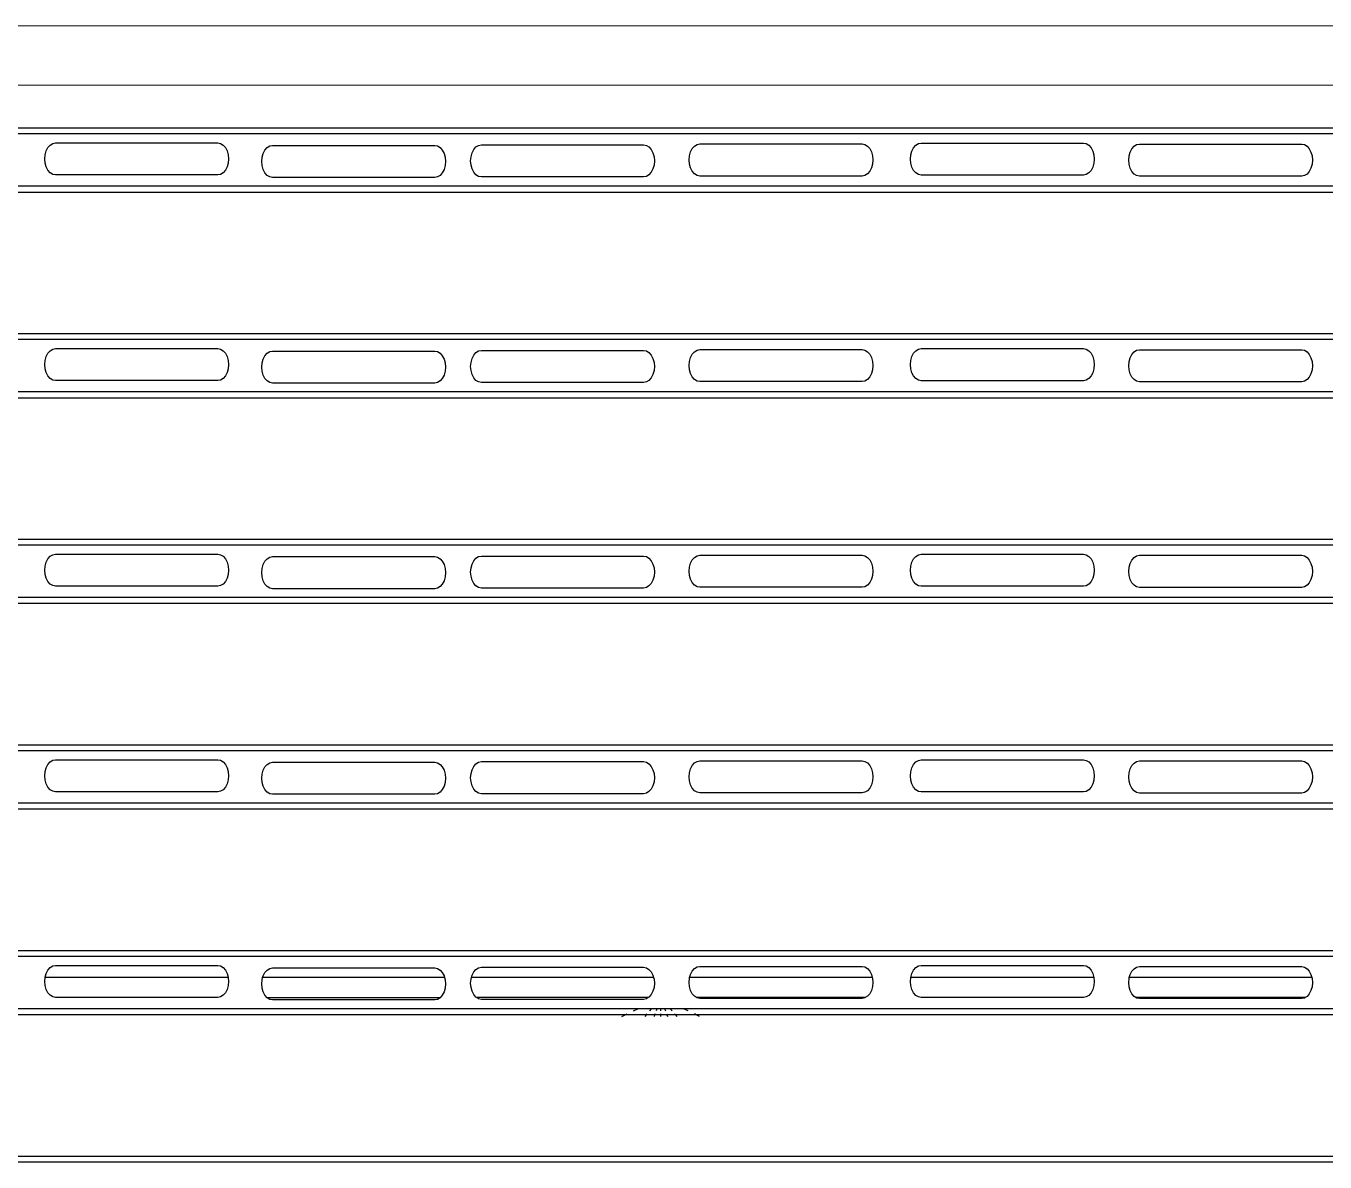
# Model space of a CAD drawing. Header units: inches. Extents: x 236662 to 497023, y -248575 to 81795.
# Drawn here: x 285578.6 to 285933.6, y -238133.4 to -237822.9 of the extents above; entities that cross this region are included whole.
import ezdxf

# ---------------------------------------------------------------- set-up
doc = ezdxf.new("R2010")
doc.units = ezdxf.units.IN
doc.header["$LTSCALE"] = 10
doc.header["$MEASUREMENT"] = 0
doc.layers.add('04. HP_CUA', color=153, linetype='Continuous')
doc.layers.add('06. HP_THAY 1', color=134, linetype='Continuous', lineweight=15)

msp = doc.modelspace()

# ---------------------------------------------------------------- linework, layer by layer
at = {"layer": '04. HP_CUA'}
for p, q in [((286014.56, -237850.88), (285302.06, -237850.88)), ((286861.67, -237852.43), (284637, -237852.43)), ((285585.23, -237855.47), (285585.94, -237855.03)), ((285585.94, -237855.03), (285586.7, -237854.88)), ((285586.7, -237854.88), (285631.03, -237854.88)), ((285631.03, -237854.88), (285631.79, -237855.03)), ((285631.79, -237855.03), (285632.5, -237855.47)), ((285761.98, -237855.31), (285762.74, -237855.16)), ((285762.74, -237855.16), (285807.08, -237855.16)), ((285807.08, -237855.16), (285807.84, -237855.31)), ((285821.75, -237855.49), (285822.45, -237855.05)), ((285822.45, -237855.05), (285823.21, -237854.9)), ((285823.21, -237854.9), (285867.55, -237854.9)), ((285867.55, -237854.9), (285868.31, -237855.05)), ((285868.31, -237855.05), (285869.02, -237855.49)), ((285583.76, -237859.26), (285583.86, -237858.13)), ((285583.86, -237858.13), (285584.15, -237857.07)), ((285584.15, -237857.07), (285584.62, -237856.16)), ((285584.62, -237856.16), (285585.23, -237855.47)), ((285632.5, -237855.47), (285633.11, -237856.16)), ((285633.11, -237856.16), (285633.57, -237857.07)), ((285633.57, -237857.07), (285633.87, -237858.13)), ((285633.87, -237858.13), (285633.97, -237859.26)), ((285643.14, -237858.81), (285643.43, -237857.75)), ((285643.43, -237857.75), (285643.9, -237856.84)), ((285643.9, -237856.84), (285644.5, -237856.15)), ((285644.5, -237856.15), (285645.21, -237855.71)), ((285645.21, -237855.71), (285645.97, -237855.56)), ((285645.97, -237855.56), (285690.31, -237855.56)), ((285690.31, -237855.56), (285691.07, -237855.71)), ((285691.07, -237855.71), (285691.78, -237856.15)), ((285691.78, -237856.15), (285692.38, -237856.84)), ((285692.38, -237856.84), (285692.85, -237857.75)), ((285692.85, -237857.75), (285693.14, -237858.81)), ((285700.12, -237859.78), (285700.22, -237858.65)), ((285700.22, -237858.65), (285700.51, -237857.59)), ((285700.51, -237857.59), (285700.97, -237856.68)), ((285700.97, -237856.68), (285701.58, -237855.99)), ((285701.58, -237855.99), (285702.29, -237855.55)), ((285702.29, -237855.55), (285703.05, -237855.4)), ((285703.05, -237855.4), (285747.39, -237855.4)), ((285747.39, -237855.4), (285748.15, -237855.55)), ((285748.15, -237855.55), (285748.85, -237855.99)), ((285748.85, -237855.99), (285749.46, -237856.68)), ((285749.46, -237856.68), (285749.93, -237857.59)), ((285749.93, -237857.59), (285750.22, -237858.65)), ((285750.22, -237858.65), (285750.32, -237859.78)), ((285759.8, -237859.54), (285759.9, -237858.41)), ((285759.9, -237858.41), (285760.2, -237857.35)), ((285760.2, -237857.35), (285760.66, -237856.44)), ((285760.66, -237856.44), (285761.27, -237855.75)), ((285761.27, -237855.75), (285761.98, -237855.31)), ((285807.84, -237855.31), (285808.54, -237855.75)), ((285808.54, -237855.75), (285809.15, -237856.44)), ((285809.15, -237856.44), (285809.62, -237857.35)), ((285809.62, -237857.35), (285809.91, -237858.41)), ((285809.91, -237858.41), (285810.01, -237859.54)), ((285820.28, -237859.28), (285820.38, -237858.15)), ((285820.38, -237858.15), (285820.67, -237857.09)), ((285820.67, -237857.09), (285821.14, -237856.18)), ((285821.14, -237856.18), (285821.75, -237855.49)), ((285869.02, -237855.49), (285869.63, -237856.18)), ((285869.63, -237856.18), (285870.09, -237857.09)), ((285870.09, -237857.09), (285870.38, -237858.15)), ((285870.38, -237858.15), (285870.48, -237859.28)), ((285879.92, -237859.58), (285880.02, -237858.45)), ((285880.02, -237858.45), (285880.31, -237857.39)), ((285880.31, -237857.39), (285880.78, -237856.48)), ((285880.78, -237856.48), (285881.39, -237855.79)), ((285881.39, -237855.79), (285882.09, -237855.35)), ((285882.09, -237855.35), (285882.85, -237855.2)), ((285882.85, -237855.2), (285927.19, -237855.2)), ((285927.19, -237855.2), (285927.95, -237855.35)), ((285927.95, -237855.35), (285928.66, -237855.79)), ((285928.66, -237855.79), (285929.26, -237856.48)), ((285929.26, -237856.48), (285929.73, -237857.39)), ((285929.73, -237857.39), (285930.02, -237858.45)), ((285930.02, -237858.45), (285930.12, -237859.58)), ((285583.86, -237860.4), (285583.76, -237859.26)), ((285584.15, -237861.45), (285583.86, -237860.4)), ((285584.62, -237862.36), (285584.15, -237861.45)), ((285633.57, -237861.45), (285633.11, -237862.36)), ((285633.87, -237860.4), (285633.57, -237861.45)), ((285633.97, -237859.26), (285633.87, -237860.4)), ((285643.04, -237859.94), (285643.14, -237858.81)), ((285643.14, -237861.08), (285643.04, -237859.94)), ((285643.43, -237862.13), (285643.14, -237861.08)), ((285643.9, -237863.04), (285643.43, -237862.13)), ((285692.85, -237862.13), (285692.38, -237863.04)), ((285693.14, -237861.08), (285692.85, -237862.13)), ((285693.14, -237858.81), (285693.24, -237859.94)), ((285693.24, -237859.94), (285693.14, -237861.08)), ((285700.22, -237860.92), (285700.12, -237859.78)), ((285700.51, -237861.97), (285700.22, -237860.92)), ((285700.97, -237862.88), (285700.51, -237861.97)), ((285749.93, -237861.97), (285749.46, -237862.88)), ((285750.22, -237860.92), (285749.93, -237861.97)), ((285750.32, -237859.78), (285750.22, -237860.92)), ((285759.9, -237860.68), (285759.8, -237859.54)), ((285760.2, -237861.73), (285759.9, -237860.68)), ((285760.66, -237862.64), (285760.2, -237861.73)), ((285809.62, -237861.73), (285809.15, -237862.64)), ((285809.91, -237860.68), (285809.62, -237861.73)), ((285810.01, -237859.54), (285809.91, -237860.68)), ((285820.38, -237860.42), (285820.28, -237859.28)), ((285820.67, -237861.48), (285820.38, -237860.42)), ((285821.14, -237862.38), (285820.67, -237861.48)), ((285870.09, -237861.48), (285869.63, -237862.38)), ((285870.38, -237860.42), (285870.09, -237861.48)), ((285870.48, -237859.28), (285870.38, -237860.42)), ((285880.02, -237860.72), (285879.92, -237859.58)), ((285880.31, -237861.77), (285880.02, -237860.72)), ((285880.78, -237862.68), (285880.31, -237861.77)), ((285929.73, -237861.77), (285929.26, -237862.68)), ((285930.02, -237860.72), (285929.73, -237861.77)), ((285930.12, -237859.58), (285930.02, -237860.72)), ((285585.23, -237863.06), (285584.62, -237862.36)), ((285585.94, -237863.49), (285585.23, -237863.06)), ((285586.7, -237863.64), (285585.94, -237863.49)), ((285631.03, -237863.64), (285586.7, -237863.64)), ((285631.79, -237863.49), (285631.03, -237863.64)), ((285632.5, -237863.06), (285631.79, -237863.49)), ((285633.11, -237862.36), (285632.5, -237863.06)), ((285644.5, -237863.74), (285643.9, -237863.04)), ((285645.21, -237864.18), (285644.5, -237863.74)), ((285645.97, -237864.33), (285645.21, -237864.18)), ((285690.31, -237864.33), (285645.97, -237864.33)), ((285691.07, -237864.18), (285690.31, -237864.33)), ((285691.78, -237863.74), (285691.07, -237864.18)), ((285692.38, -237863.04), (285691.78, -237863.74)), ((285701.58, -237863.58), (285700.97, -237862.88)), ((285702.29, -237864.02), (285701.58, -237863.58)), ((285703.05, -237864.17), (285702.29, -237864.02)), ((285747.39, -237864.17), (285703.05, -237864.17)), ((285748.15, -237864.02), (285747.39, -237864.17)), ((285748.85, -237863.58), (285748.15, -237864.02)), ((285749.46, -237862.88), (285748.85, -237863.58)), ((285761.27, -237863.34), (285760.66, -237862.64)), ((285761.98, -237863.78), (285761.27, -237863.34)), ((285762.74, -237863.92), (285761.98, -237863.78)), ((285807.08, -237863.92), (285762.74, -237863.92)), ((285807.84, -237863.78), (285807.08, -237863.92)), ((285808.54, -237863.34), (285807.84, -237863.78)), ((285809.15, -237862.64), (285808.54, -237863.34)), ((285821.75, -237863.08), (285821.14, -237862.38)), ((285822.45, -237863.52), (285821.75, -237863.08)), ((285823.21, -237863.67), (285822.45, -237863.52)), ((285867.55, -237863.67), (285823.21, -237863.67)), ((285868.31, -237863.52), (285867.55, -237863.67)), ((285869.02, -237863.08), (285868.31, -237863.52)), ((285869.63, -237862.38), (285869.02, -237863.08)), ((285881.39, -237863.38), (285880.78, -237862.68)), ((285882.09, -237863.82), (285881.39, -237863.38)), ((285882.85, -237863.97), (285882.09, -237863.82)), ((285927.19, -237863.97), (285882.85, -237863.97)), ((285927.95, -237863.82), (285927.19, -237863.97)), ((285928.66, -237863.38), (285927.95, -237863.82)), ((285929.26, -237862.68), (285928.66, -237863.38)), ((286014.56, -237866.74), (285302.06, -237866.74)), ((286014.56, -237868.4), (285302.06, -237868.4)), ((286014.56, -237907.07), (285302.06, -237907.07)), ((286940.84, -237908.62), (284557.83, -237908.62)), ((285584.62, -237912.35), (285585.23, -237911.66)), ((285585.23, -237911.66), (285585.94, -237911.22)), ((285585.94, -237911.22), (285586.7, -237911.07)), ((285586.7, -237911.07), (285631.03, -237911.07)), ((285631.03, -237911.07), (285631.79, -237911.22)), ((285631.79, -237911.22), (285632.5, -237911.66)), ((285632.5, -237911.66), (285633.11, -237912.35)), ((285644.5, -237912.34), (285645.21, -237911.9)), ((285645.21, -237911.9), (285645.97, -237911.75)), ((285645.97, -237911.75), (285690.31, -237911.75)), ((285690.31, -237911.75), (285691.07, -237911.9)), ((285691.07, -237911.9), (285691.78, -237912.34)), ((285701.58, -237912.18), (285702.29, -237911.74)), ((285702.29, -237911.74), (285703.05, -237911.59)), ((285703.05, -237911.59), (285747.39, -237911.59)), ((285747.39, -237911.59), (285748.15, -237911.74)), ((285748.15, -237911.74), (285748.85, -237912.18)), ((285760.66, -237912.63), (285761.27, -237911.94)), ((285761.27, -237911.94), (285761.98, -237911.5)), ((285761.98, -237911.5), (285762.74, -237911.35)), ((285762.74, -237911.35), (285807.08, -237911.35)), ((285807.08, -237911.35), (285807.84, -237911.5)), ((285807.84, -237911.5), (285808.54, -237911.94)), ((285808.54, -237911.94), (285809.15, -237912.63)), ((285821.14, -237912.37), (285821.75, -237911.68)), ((285821.75, -237911.68), (285822.45, -237911.24)), ((285822.45, -237911.24), (285823.21, -237911.09)), ((285823.21, -237911.09), (285867.55, -237911.09)), ((285867.55, -237911.09), (285868.31, -237911.24)), ((285868.31, -237911.24), (285869.02, -237911.68)), ((285869.02, -237911.68), (285869.63, -237912.37)), ((285881.39, -237911.98), (285882.09, -237911.54)), ((285882.09, -237911.54), (285882.85, -237911.39)), ((285882.85, -237911.39), (285927.19, -237911.39)), ((285927.19, -237911.39), (285927.95, -237911.54)), ((285927.95, -237911.54), (285928.66, -237911.98)), ((285583.76, -237915.45), (285583.86, -237914.32)), ((285583.86, -237916.59), (285583.76, -237915.45)), ((285583.86, -237914.32), (285584.15, -237913.26)), ((285584.15, -237913.26), (285584.62, -237912.35)), ((285633.11, -237912.35), (285633.57, -237913.26)), ((285633.57, -237913.26), (285633.87, -237914.32)), ((285633.87, -237914.32), (285633.97, -237915.45)), ((285633.97, -237915.45), (285633.87, -237916.59)), ((285643.04, -237916.13), (285643.14, -237915)), ((285643.14, -237915), (285643.43, -237913.94)), ((285643.43, -237913.94), (285643.9, -237913.03)), ((285643.9, -237913.03), (285644.5, -237912.34)), ((285691.78, -237912.34), (285692.38, -237913.03)), ((285692.38, -237913.03), (285692.85, -237913.94)), ((285692.85, -237913.94), (285693.14, -237915)), ((285693.14, -237915), (285693.24, -237916.13)), ((285700.12, -237915.97), (285700.22, -237914.84)), ((285700.22, -237914.84), (285700.51, -237913.78)), ((285700.51, -237913.78), (285700.97, -237912.87)), ((285700.97, -237912.87), (285701.58, -237912.18)), ((285748.85, -237912.18), (285749.46, -237912.87)), ((285749.46, -237912.87), (285749.93, -237913.78)), ((285749.93, -237913.78), (285750.22, -237914.84)), ((285750.22, -237914.84), (285750.32, -237915.97)), ((285759.8, -237915.73), (285759.9, -237914.6)), ((285759.9, -237914.6), (285760.2, -237913.54)), ((285760.2, -237913.54), (285760.66, -237912.63)), ((285809.15, -237912.63), (285809.62, -237913.54)), ((285809.62, -237913.54), (285809.91, -237914.6)), ((285809.91, -237914.6), (285810.01, -237915.73)), ((285820.28, -237915.47), (285820.38, -237914.34)), ((285820.38, -237916.61), (285820.28, -237915.47)), ((285820.38, -237914.34), (285820.67, -237913.28)), ((285820.67, -237913.28), (285821.14, -237912.37)), ((285869.63, -237912.37), (285870.09, -237913.28)), ((285870.09, -237913.28), (285870.38, -237914.34)), ((285870.38, -237914.34), (285870.48, -237915.47)), ((285870.48, -237915.47), (285870.38, -237916.61)), ((285879.92, -237915.77), (285880.02, -237914.64)), ((285880.02, -237914.64), (285880.31, -237913.58)), ((285880.31, -237913.58), (285880.78, -237912.67)), ((285880.78, -237912.67), (285881.39, -237911.98)), ((285928.66, -237911.98), (285929.26, -237912.67)), ((285929.26, -237912.67), (285929.73, -237913.58)), ((285929.73, -237913.58), (285930.02, -237914.64)), ((285930.02, -237914.64), (285930.12, -237915.77)), ((285584.15, -237917.64), (285583.86, -237916.59)), ((285584.62, -237918.55), (285584.15, -237917.64)), ((285585.23, -237919.25), (285584.62, -237918.55)), ((285633.11, -237918.55), (285632.5, -237919.25)), ((285633.57, -237917.64), (285633.11, -237918.55)), ((285633.87, -237916.59), (285633.57, -237917.64)), ((285643.14, -237917.27), (285643.04, -237916.13)), ((285643.43, -237918.32), (285643.14, -237917.27)), ((285643.9, -237919.23), (285643.43, -237918.32)), ((285692.85, -237918.32), (285692.38, -237919.23)), ((285693.14, -237917.27), (285692.85, -237918.32)), ((285693.24, -237916.13), (285693.14, -237917.27)), ((285700.22, -237917.11), (285700.12, -237915.97)), ((285700.51, -237918.16), (285700.22, -237917.11)), ((285700.97, -237919.07), (285700.51, -237918.16)), ((285749.93, -237918.16), (285749.46, -237919.07)), ((285750.22, -237917.11), (285749.93, -237918.16)), ((285750.32, -237915.97), (285750.22, -237917.11)), ((285759.9, -237916.87), (285759.8, -237915.73)), ((285760.2, -237917.92), (285759.9, -237916.87)), ((285760.66, -237918.83), (285760.2, -237917.92)), ((285761.27, -237919.53), (285760.66, -237918.83)), ((285809.15, -237918.83), (285808.54, -237919.53)), ((285809.62, -237917.92), (285809.15, -237918.83)), ((285809.91, -237916.87), (285809.62, -237917.92)), ((285810.01, -237915.73), (285809.91, -237916.87)), ((285820.67, -237917.67), (285820.38, -237916.61)), ((285821.14, -237918.57), (285820.67, -237917.67)), ((285821.75, -237919.27), (285821.14, -237918.57)), ((285869.63, -237918.57), (285869.02, -237919.27)), ((285870.09, -237917.67), (285869.63, -237918.57)), ((285870.38, -237916.61), (285870.09, -237917.67)), ((285880.02, -237916.91), (285879.92, -237915.77)), ((285880.31, -237917.96), (285880.02, -237916.91)), ((285880.78, -237918.87), (285880.31, -237917.96)), ((285881.39, -237919.57), (285880.78, -237918.87)), ((285929.26, -237918.87), (285928.66, -237919.57)), ((285929.73, -237917.96), (285929.26, -237918.87)), ((285930.02, -237916.91), (285929.73, -237917.96)), ((285930.12, -237915.77), (285930.02, -237916.91)), ((285585.94, -237919.68), (285585.23, -237919.25)), ((285586.7, -237919.83), (285585.94, -237919.68)), ((285631.03, -237919.83), (285586.7, -237919.83)), ((285631.79, -237919.68), (285631.03, -237919.83)), ((285632.5, -237919.25), (285631.79, -237919.68)), ((285644.5, -237919.93), (285643.9, -237919.23)), ((285645.21, -237920.37), (285644.5, -237919.93)), ((285645.97, -237920.52), (285645.21, -237920.37)), ((285690.31, -237920.52), (285645.97, -237920.52)), ((285691.07, -237920.37), (285690.31, -237920.52)), ((285691.78, -237919.93), (285691.07, -237920.37)), ((285692.38, -237919.23), (285691.78, -237919.93)), ((285701.58, -237919.77), (285700.97, -237919.07)), ((285702.29, -237920.21), (285701.58, -237919.77)), ((285703.05, -237920.36), (285702.29, -237920.21)), ((285747.39, -237920.36), (285703.05, -237920.36)), ((285748.15, -237920.21), (285747.39, -237920.36)), ((285748.85, -237919.77), (285748.15, -237920.21)), ((285749.46, -237919.07), (285748.85, -237919.77)), ((285761.98, -237919.97), (285761.27, -237919.53)), ((285762.74, -237920.11), (285761.98, -237919.97)), ((285807.08, -237920.11), (285762.74, -237920.11)), ((285807.84, -237919.97), (285807.08, -237920.11)), ((285808.54, -237919.53), (285807.84, -237919.97)), ((285822.45, -237919.71), (285821.75, -237919.27)), ((285823.21, -237919.86), (285822.45, -237919.71)), ((285867.55, -237919.86), (285823.21, -237919.86)), ((285868.31, -237919.71), (285867.55, -237919.86)), ((285869.02, -237919.27), (285868.31, -237919.71)), ((285882.09, -237920.01), (285881.39, -237919.57)), ((285882.85, -237920.16), (285882.09, -237920.01)), ((285927.19, -237920.16), (285882.85, -237920.16)), ((285927.95, -237920.01), (285927.19, -237920.16)), ((285928.66, -237919.57), (285927.95, -237920.01)), ((286014.56, -237922.93), (285302.06, -237922.93)), ((286014.56, -237924.59), (285302.06, -237924.59)), ((286974.53, -237964.81), (284524.14, -237964.81)), ((286014.56, -237963.26), (285302.06, -237963.26)), ((285584.15, -237969.45), (285584.62, -237968.54)), ((285584.62, -237968.54), (285585.23, -237967.85)), ((285585.23, -237967.85), (285585.94, -237967.41)), ((285585.94, -237967.41), (285586.7, -237967.26)), ((285586.7, -237967.26), (285631.03, -237967.26)), ((285631.03, -237967.26), (285631.79, -237967.41)), ((285631.79, -237967.41), (285632.5, -237967.85)), ((285632.5, -237967.85), (285633.11, -237968.54)), ((285633.11, -237968.54), (285633.57, -237969.45)), ((285643.9, -237969.22), (285644.5, -237968.53)), ((285644.5, -237968.53), (285645.21, -237968.09)), ((285645.21, -237968.09), (285645.97, -237967.94)), ((285645.97, -237967.94), (285690.31, -237967.94)), ((285690.31, -237967.94), (285691.07, -237968.09)), ((285691.07, -237968.09), (285691.78, -237968.53)), ((285691.78, -237968.53), (285692.38, -237969.22)), ((285700.97, -237969.06), (285701.58, -237968.37)), ((285701.58, -237968.37), (285702.29, -237967.93)), ((285702.29, -237967.93), (285703.05, -237967.78)), ((285703.05, -237967.78), (285747.39, -237967.78)), ((285747.39, -237967.78), (285748.15, -237967.93)), ((285748.15, -237967.93), (285748.85, -237968.37)), ((285748.85, -237968.37), (285749.46, -237969.06)), ((285760.66, -237968.82), (285761.27, -237968.13)), ((285761.27, -237968.13), (285761.98, -237967.69)), ((285761.98, -237967.69), (285762.74, -237967.54)), ((285762.74, -237967.54), (285807.08, -237967.54)), ((285807.08, -237967.54), (285807.84, -237967.69)), ((285807.84, -237967.69), (285808.54, -237968.13)), ((285808.54, -237968.13), (285809.15, -237968.82)), ((285820.67, -237969.47), (285821.14, -237968.56)), ((285821.14, -237968.56), (285821.75, -237967.87)), ((285821.75, -237967.87), (285822.45, -237967.43)), ((285822.45, -237967.43), (285823.21, -237967.28)), ((285823.21, -237967.28), (285867.55, -237967.28)), ((285867.55, -237967.28), (285868.31, -237967.43)), ((285868.31, -237967.43), (285869.02, -237967.87)), ((285869.02, -237967.87), (285869.63, -237968.56)), ((285869.63, -237968.56), (285870.09, -237969.47)), ((285880.78, -237968.86), (285881.39, -237968.17)), ((285881.39, -237968.17), (285882.09, -237967.73)), ((285882.09, -237967.73), (285882.85, -237967.58)), ((285882.85, -237967.58), (285927.19, -237967.58)), ((285927.19, -237967.58), (285927.95, -237967.73)), ((285927.95, -237967.73), (285928.66, -237968.17)), ((285928.66, -237968.17), (285929.26, -237968.86)), ((285583.76, -237971.64), (285583.86, -237970.51)), ((285583.86, -237972.78), (285583.76, -237971.64)), ((285583.86, -237970.51), (285584.15, -237969.45)), ((285633.57, -237969.45), (285633.87, -237970.51)), ((285633.87, -237970.51), (285633.97, -237971.64)), ((285633.97, -237971.64), (285633.87, -237972.78)), ((285643.04, -237972.32), (285643.14, -237971.19)), ((285643.14, -237971.19), (285643.43, -237970.13)), ((285643.43, -237970.13), (285643.9, -237969.22)), ((285692.38, -237969.22), (285692.85, -237970.13)), ((285692.85, -237970.13), (285693.14, -237971.19)), ((285693.14, -237971.19), (285693.24, -237972.32)), ((285700.12, -237972.16), (285700.22, -237971.03)), ((285700.22, -237973.3), (285700.12, -237972.16)), ((285700.22, -237971.03), (285700.51, -237969.97)), ((285700.51, -237969.97), (285700.97, -237969.06)), ((285749.46, -237969.06), (285749.93, -237969.97)), ((285749.93, -237969.97), (285750.22, -237971.03)), ((285750.22, -237971.03), (285750.32, -237972.16)), ((285750.32, -237972.16), (285750.22, -237973.3)), ((285759.8, -237971.92), (285759.9, -237970.79)), ((285759.9, -237973.06), (285759.8, -237971.92)), ((285759.9, -237970.79), (285760.2, -237969.73)), ((285760.2, -237969.73), (285760.66, -237968.82)), ((285809.15, -237968.82), (285809.62, -237969.73)), ((285809.62, -237969.73), (285809.91, -237970.79)), ((285809.91, -237970.79), (285810.01, -237971.92)), ((285810.01, -237971.92), (285809.91, -237973.06)), ((285820.28, -237971.66), (285820.38, -237970.53)), ((285820.38, -237972.8), (285820.28, -237971.66)), ((285820.38, -237970.53), (285820.67, -237969.47)), ((285870.09, -237969.47), (285870.38, -237970.53)), ((285870.38, -237970.53), (285870.48, -237971.66)), ((285870.48, -237971.66), (285870.38, -237972.8)), ((285879.92, -237971.96), (285880.02, -237970.83)), ((285880.02, -237973.1), (285879.92, -237971.96)), ((285880.02, -237970.83), (285880.31, -237969.77)), ((285880.31, -237969.77), (285880.78, -237968.86)), ((285929.26, -237968.86), (285929.73, -237969.77)), ((285929.73, -237969.77), (285930.02, -237970.83)), ((285930.02, -237970.83), (285930.12, -237971.96)), ((285930.12, -237971.96), (285930.02, -237973.1)), ((285584.15, -237973.83), (285583.86, -237972.78)), ((285584.62, -237974.74), (285584.15, -237973.83)), ((285585.23, -237975.44), (285584.62, -237974.74)), ((285585.94, -237975.87), (285585.23, -237975.44)), ((285632.5, -237975.44), (285631.79, -237975.87)), ((285633.11, -237974.74), (285632.5, -237975.44)), ((285633.57, -237973.83), (285633.11, -237974.74)), ((285633.87, -237972.78), (285633.57, -237973.83)), ((285643.14, -237973.46), (285643.04, -237972.32)), ((285643.43, -237974.51), (285643.14, -237973.46)), ((285643.9, -237975.42), (285643.43, -237974.51)), ((285644.5, -237976.12), (285643.9, -237975.42)), ((285692.38, -237975.42), (285691.78, -237976.12)), ((285692.85, -237974.51), (285692.38, -237975.42)), ((285693.14, -237973.46), (285692.85, -237974.51)), ((285693.24, -237972.32), (285693.14, -237973.46)), ((285700.51, -237974.35), (285700.22, -237973.3)), ((285700.97, -237975.26), (285700.51, -237974.35)), ((285701.58, -237975.96), (285700.97, -237975.26)), ((285749.46, -237975.26), (285748.85, -237975.96)), ((285749.93, -237974.35), (285749.46, -237975.26)), ((285750.22, -237973.3), (285749.93, -237974.35)), ((285760.2, -237974.11), (285759.9, -237973.06)), ((285760.66, -237975.02), (285760.2, -237974.11)), ((285761.27, -237975.72), (285760.66, -237975.02)), ((285761.98, -237976.16), (285761.27, -237975.72)), ((285808.54, -237975.72), (285807.84, -237976.16)), ((285809.15, -237975.02), (285808.54, -237975.72)), ((285809.62, -237974.11), (285809.15, -237975.02)), ((285809.91, -237973.06), (285809.62, -237974.11)), ((285820.67, -237973.86), (285820.38, -237972.8)), ((285821.14, -237974.76), (285820.67, -237973.86)), ((285821.75, -237975.46), (285821.14, -237974.76)), ((285822.45, -237975.9), (285821.75, -237975.46)), ((285869.02, -237975.46), (285868.31, -237975.9)), ((285869.63, -237974.76), (285869.02, -237975.46)), ((285870.09, -237973.86), (285869.63, -237974.76)), ((285870.38, -237972.8), (285870.09, -237973.86)), ((285880.31, -237974.15), (285880.02, -237973.1)), ((285880.78, -237975.06), (285880.31, -237974.15)), ((285881.39, -237975.76), (285880.78, -237975.06)), ((285882.09, -237976.2), (285881.39, -237975.76)), ((285928.66, -237975.76), (285927.95, -237976.2)), ((285929.26, -237975.06), (285928.66, -237975.76)), ((285929.73, -237974.15), (285929.26, -237975.06)), ((285930.02, -237973.1), (285929.73, -237974.15)), ((286014.56, -237979.12), (285302.06, -237979.12)), ((285586.7, -237976.02), (285585.94, -237975.87)), ((285631.03, -237976.02), (285586.7, -237976.02)), ((285631.79, -237975.87), (285631.03, -237976.02)), ((285645.21, -237976.56), (285644.5, -237976.12)), ((285645.97, -237976.71), (285645.21, -237976.56)), ((285690.31, -237976.71), (285645.97, -237976.71)), ((285691.07, -237976.56), (285690.31, -237976.71)), ((285691.78, -237976.12), (285691.07, -237976.56)), ((285702.29, -237976.4), (285701.58, -237975.96)), ((285703.05, -237976.55), (285702.29, -237976.4)), ((285747.39, -237976.55), (285703.05, -237976.55)), ((285748.15, -237976.4), (285747.39, -237976.55)), ((285748.85, -237975.96), (285748.15, -237976.4)), ((285762.74, -237976.3), (285761.98, -237976.16)), ((285807.08, -237976.3), (285762.74, -237976.3)), ((285807.84, -237976.16), (285807.08, -237976.3)), ((285823.21, -237976.05), (285822.45, -237975.9)), ((285867.55, -237976.05), (285823.21, -237976.05)), ((285868.31, -237975.9), (285867.55, -237976.05)), ((285882.85, -237976.35), (285882.09, -237976.2)), ((285927.19, -237976.35), (285882.85, -237976.35)), ((285927.95, -237976.2), (285927.19, -237976.35)), ((286014.56, -237980.78), (285302.06, -237980.78)), ((286987.52, -238021), (284511.15, -238021)), ((286014.56, -238019.45), (285302.06, -238019.45)), ((285584.15, -238025.64), (285584.62, -238024.73)), ((285584.62, -238024.73), (285585.23, -238024.04)), ((285585.23, -238024.04), (285585.94, -238023.6)), ((285585.94, -238023.6), (285586.7, -238023.45)), ((285586.7, -238023.45), (285631.03, -238023.45)), ((285631.03, -238023.45), (285631.79, -238023.6)), ((285631.79, -238023.6), (285632.5, -238024.04)), ((285632.5, -238024.04), (285633.11, -238024.73)), ((285633.11, -238024.73), (285633.57, -238025.64)), ((285643.43, -238026.32), (285643.9, -238025.41)), ((285643.9, -238025.41), (285644.5, -238024.72)), ((285644.5, -238024.72), (285645.21, -238024.28)), ((285645.21, -238024.28), (285645.97, -238024.13)), ((285645.97, -238024.13), (285690.31, -238024.13)), ((285690.31, -238024.13), (285691.07, -238024.28)), ((285691.07, -238024.28), (285691.78, -238024.72)), ((285691.78, -238024.72), (285692.38, -238025.41)), ((285692.38, -238025.41), (285692.85, -238026.32)), ((285700.51, -238026.16), (285700.97, -238025.25)), ((285700.97, -238025.25), (285701.58, -238024.56)), ((285701.58, -238024.56), (285702.29, -238024.12)), ((285702.29, -238024.12), (285703.05, -238023.97)), ((285703.05, -238023.97), (285747.39, -238023.97)), ((285747.39, -238023.97), (285748.15, -238024.12)), ((285748.15, -238024.12), (285748.85, -238024.56)), ((285748.85, -238024.56), (285749.46, -238025.25)), ((285749.46, -238025.25), (285749.93, -238026.16)), ((285760.2, -238025.92), (285760.66, -238025.01)), ((285760.66, -238025.01), (285761.27, -238024.32)), ((285761.27, -238024.32), (285761.98, -238023.88)), ((285761.98, -238023.88), (285762.74, -238023.73)), ((285762.74, -238023.73), (285807.08, -238023.73)), ((285807.08, -238023.73), (285807.84, -238023.88)), ((285807.84, -238023.88), (285808.54, -238024.32)), ((285808.54, -238024.32), (285809.15, -238025.01)), ((285809.15, -238025.01), (285809.62, -238025.92)), ((285820.67, -238025.66), (285821.14, -238024.75)), ((285821.14, -238024.75), (285821.75, -238024.06)), ((285821.75, -238024.06), (285822.45, -238023.62)), ((285822.45, -238023.62), (285823.21, -238023.47)), ((285823.21, -238023.47), (285867.55, -238023.47)), ((285867.55, -238023.47), (285868.31, -238023.62)), ((285868.31, -238023.62), (285869.02, -238024.06)), ((285869.02, -238024.06), (285869.63, -238024.75)), ((285869.63, -238024.75), (285870.09, -238025.66)), ((285880.31, -238025.96), (285880.78, -238025.05)), ((285880.78, -238025.05), (285881.39, -238024.36)), ((285881.39, -238024.36), (285882.09, -238023.92)), ((285882.09, -238023.92), (285882.85, -238023.77)), ((285882.85, -238023.77), (285927.19, -238023.77)), ((285927.19, -238023.77), (285927.95, -238023.92)), ((285927.95, -238023.92), (285928.66, -238024.36)), ((285928.66, -238024.36), (285929.26, -238025.05)), ((285929.26, -238025.05), (285929.73, -238025.96)), ((285583.76, -238027.83), (285583.86, -238026.7)), ((285583.86, -238028.97), (285583.76, -238027.83)), ((285583.86, -238026.7), (285584.15, -238025.64)), ((285584.15, -238030.02), (285583.86, -238028.97)), ((285633.57, -238025.64), (285633.87, -238026.7)), ((285633.87, -238028.97), (285633.57, -238030.02)), ((285633.87, -238026.7), (285633.97, -238027.83)), ((285633.97, -238027.83), (285633.87, -238028.97)), ((285643.04, -238028.51), (285643.14, -238027.38)), ((285643.14, -238029.65), (285643.04, -238028.51)), ((285643.14, -238027.38), (285643.43, -238026.32)), ((285692.85, -238026.32), (285693.14, -238027.38)), ((285693.14, -238027.38), (285693.24, -238028.51)), ((285693.24, -238028.51), (285693.14, -238029.65)), ((285700.12, -238028.35), (285700.22, -238027.22)), ((285700.22, -238029.49), (285700.12, -238028.35)), ((285700.22, -238027.22), (285700.51, -238026.16)), ((285749.93, -238026.16), (285750.22, -238027.22)), ((285750.22, -238027.22), (285750.32, -238028.35)), ((285750.32, -238028.35), (285750.22, -238029.49)), ((285759.8, -238028.11), (285759.9, -238026.98)), ((285759.9, -238029.25), (285759.8, -238028.11)), ((285759.9, -238026.98), (285760.2, -238025.92)), ((285809.62, -238025.92), (285809.91, -238026.98)), ((285809.91, -238026.98), (285810.01, -238028.11)), ((285810.01, -238028.11), (285809.91, -238029.25)), ((285820.28, -238027.85), (285820.38, -238026.72)), ((285820.38, -238028.99), (285820.28, -238027.85)), ((285820.38, -238026.72), (285820.67, -238025.66)), ((285820.67, -238030.05), (285820.38, -238028.99)), ((285870.09, -238025.66), (285870.38, -238026.72)), ((285870.38, -238028.99), (285870.09, -238030.05)), ((285870.38, -238026.72), (285870.48, -238027.85)), ((285870.48, -238027.85), (285870.38, -238028.99)), ((285879.92, -238028.15), (285880.02, -238027.02)), ((285880.02, -238029.29), (285879.92, -238028.15)), ((285880.02, -238027.02), (285880.31, -238025.96)), ((285929.73, -238025.96), (285930.02, -238027.02)), ((285930.02, -238027.02), (285930.12, -238028.15)), ((285930.12, -238028.15), (285930.02, -238029.29)), ((285584.62, -238030.93), (285584.15, -238030.02)), ((285585.23, -238031.63), (285584.62, -238030.93)), ((285585.94, -238032.06), (285585.23, -238031.63)), ((285586.7, -238032.21), (285585.94, -238032.06)), ((285631.03, -238032.21), (285586.7, -238032.21)), ((285631.79, -238032.06), (285631.03, -238032.21)), ((285632.5, -238031.63), (285631.79, -238032.06)), ((285633.11, -238030.93), (285632.5, -238031.63)), ((285633.57, -238030.02), (285633.11, -238030.93)), ((285643.43, -238030.7), (285643.14, -238029.65)), ((285643.9, -238031.61), (285643.43, -238030.7)), ((285644.5, -238032.31), (285643.9, -238031.61)), ((285645.21, -238032.75), (285644.5, -238032.31)), ((285691.78, -238032.31), (285691.07, -238032.75)), ((285692.38, -238031.61), (285691.78, -238032.31)), ((285692.85, -238030.7), (285692.38, -238031.61)), ((285693.14, -238029.65), (285692.85, -238030.7)), ((285700.51, -238030.54), (285700.22, -238029.49)), ((285700.97, -238031.45), (285700.51, -238030.54)), ((285701.58, -238032.15), (285700.97, -238031.45)), ((285702.29, -238032.59), (285701.58, -238032.15)), ((285703.05, -238032.74), (285702.29, -238032.59)), ((285748.15, -238032.59), (285747.39, -238032.74)), ((285748.85, -238032.15), (285748.15, -238032.59)), ((285749.46, -238031.45), (285748.85, -238032.15)), ((285749.93, -238030.54), (285749.46, -238031.45)), ((285750.22, -238029.49), (285749.93, -238030.54)), ((285760.2, -238030.3), (285759.9, -238029.25)), ((285760.66, -238031.21), (285760.2, -238030.3)), ((285761.27, -238031.91), (285760.66, -238031.21)), ((285761.98, -238032.35), (285761.27, -238031.91)), ((285762.74, -238032.49), (285761.98, -238032.35)), ((285807.08, -238032.49), (285762.74, -238032.49)), ((285807.84, -238032.35), (285807.08, -238032.49)), ((285808.54, -238031.91), (285807.84, -238032.35)), ((285809.15, -238031.21), (285808.54, -238031.91)), ((285809.62, -238030.3), (285809.15, -238031.21)), ((285809.91, -238029.25), (285809.62, -238030.3)), ((285821.14, -238030.95), (285820.67, -238030.05)), ((285821.75, -238031.65), (285821.14, -238030.95)), ((285822.45, -238032.09), (285821.75, -238031.65)), ((285823.21, -238032.24), (285822.45, -238032.09)), ((285867.55, -238032.24), (285823.21, -238032.24)), ((285868.31, -238032.09), (285867.55, -238032.24)), ((285869.02, -238031.65), (285868.31, -238032.09)), ((285869.63, -238030.95), (285869.02, -238031.65)), ((285870.09, -238030.05), (285869.63, -238030.95)), ((285880.31, -238030.34), (285880.02, -238029.29)), ((285880.78, -238031.25), (285880.31, -238030.34)), ((285881.39, -238031.95), (285880.78, -238031.25)), ((285882.09, -238032.39), (285881.39, -238031.95)), ((285882.85, -238032.54), (285882.09, -238032.39)), ((285927.19, -238032.54), (285882.85, -238032.54)), ((285927.95, -238032.39), (285927.19, -238032.54)), ((285928.66, -238031.95), (285927.95, -238032.39)), ((285929.26, -238031.25), (285928.66, -238031.95)), ((285929.73, -238030.34), (285929.26, -238031.25)), ((285930.02, -238029.29), (285929.73, -238030.34)), ((286984.88, -238035.31), (284519.24, -238035.31)), ((285645.97, -238032.89), (285645.21, -238032.75)), ((285690.31, -238032.89), (285645.97, -238032.89)), ((285691.07, -238032.75), (285690.31, -238032.89)), ((285747.39, -238032.74), (285703.05, -238032.74)), ((286983.46, -238036.97), (284520.65, -238036.97)), ((286988.17, -238077.19), (284510.5, -238077.19)), ((286950.44, -238075.64), (284553.67, -238075.64)), ((285583.86, -238082.89), (285584.15, -238081.83)), ((285584.15, -238081.83), (285584.62, -238080.92)), ((285584.62, -238080.92), (285585.23, -238080.23)), ((285585.23, -238080.23), (285585.94, -238079.79)), ((285585.94, -238079.79), (285586.7, -238079.64)), ((285586.7, -238079.64), (285631.03, -238079.64)), ((285631.03, -238079.64), (285631.79, -238079.79)), ((285631.79, -238079.79), (285632.5, -238080.23)), ((285632.5, -238080.23), (285633.11, -238080.92)), ((285633.11, -238080.92), (285633.57, -238081.83)), ((285633.57, -238081.83), (285633.87, -238082.89)), ((285643.43, -238082.51), (285643.9, -238081.6)), ((285643.9, -238081.6), (285644.5, -238080.91)), ((285644.5, -238080.91), (285645.21, -238080.47)), ((285645.21, -238080.47), (285645.97, -238080.32)), ((285645.97, -238080.32), (285690.31, -238080.32)), ((285690.31, -238080.32), (285691.07, -238080.47)), ((285691.07, -238080.47), (285691.78, -238080.91)), ((285691.78, -238080.91), (285692.38, -238081.6)), ((285692.38, -238081.6), (285692.85, -238082.51)), ((285700.51, -238082.35), (285700.97, -238081.44)), ((285700.97, -238081.44), (285701.58, -238080.75)), ((285701.58, -238080.75), (285702.29, -238080.31)), ((285702.29, -238080.31), (285703.05, -238080.16)), ((285703.05, -238080.16), (285747.39, -238080.16)), ((285747.39, -238080.16), (285748.15, -238080.31)), ((285748.15, -238080.31), (285748.85, -238080.75)), ((285748.85, -238080.75), (285749.46, -238081.44)), ((285749.46, -238081.44), (285749.93, -238082.35)), ((285759.95, -238083), (285760.2, -238082.11)), ((285760.2, -238082.11), (285760.66, -238081.2)), ((285760.66, -238081.2), (285761.27, -238080.51)), ((285761.27, -238080.51), (285761.98, -238080.07)), ((285761.98, -238080.07), (285762.74, -238079.92)), ((285762.74, -238079.92), (285807.08, -238079.92)), ((285807.08, -238079.92), (285807.84, -238080.07)), ((285807.84, -238080.07), (285808.54, -238080.51)), ((285808.54, -238080.51), (285809.15, -238081.2)), ((285809.15, -238081.2), (285809.62, -238082.11)), ((285809.62, -238082.11), (285809.86, -238083)), ((285820.38, -238082.91), (285820.67, -238081.85)), ((285820.67, -238081.85), (285821.14, -238080.94)), ((285821.14, -238080.94), (285821.75, -238080.25)), ((285821.75, -238080.25), (285822.45, -238079.81)), ((285822.45, -238079.81), (285823.21, -238079.66)), ((285823.21, -238079.66), (285867.55, -238079.66)), ((285867.55, -238079.66), (285868.31, -238079.81)), ((285868.31, -238079.81), (285869.02, -238080.25)), ((285869.02, -238080.25), (285869.63, -238080.94)), ((285869.63, -238080.94), (285870.09, -238081.85)), ((285870.09, -238081.85), (285870.38, -238082.91)), ((285880.08, -238083), (285880.31, -238082.15)), ((285880.31, -238082.15), (285880.78, -238081.24)), ((285880.78, -238081.24), (285881.39, -238080.55)), ((285881.39, -238080.55), (285882.09, -238080.11)), ((285882.09, -238080.11), (285882.85, -238079.96)), ((285882.85, -238079.96), (285927.19, -238079.96)), ((285927.19, -238079.96), (285927.95, -238080.11)), ((285927.95, -238080.11), (285928.66, -238080.55)), ((285928.66, -238080.55), (285929.26, -238081.24)), ((285929.26, -238081.24), (285929.73, -238082.15)), ((285929.73, -238082.15), (285929.97, -238083)), ((285583.76, -238084.02), (285583.85, -238083)), ((285583.86, -238085.16), (285583.76, -238084.02)), ((285583.85, -238083), (285583.86, -238082.89)), ((285633.88, -238083), (285583.85, -238083)), ((285584.15, -238086.21), (285583.86, -238085.16)), ((285633.87, -238085.16), (285633.57, -238086.21)), ((285633.87, -238082.89), (285633.88, -238083)), ((285633.97, -238084.02), (285633.87, -238085.16)), ((285633.88, -238083), (285633.97, -238084.02)), ((285643.04, -238084.7), (285643.14, -238083.57)), ((285643.14, -238085.84), (285643.04, -238084.7)), ((285643.14, -238083.57), (285643.29, -238083)), ((285643.43, -238086.89), (285643.14, -238085.84)), ((285643.29, -238083), (285643.43, -238082.51)), ((285692.99, -238083), (285643.29, -238083)), ((285692.85, -238082.51), (285692.99, -238083)), ((285693.14, -238085.84), (285692.85, -238086.89)), ((285692.99, -238083), (285693.14, -238083.57)), ((285693.14, -238083.57), (285693.24, -238084.7)), ((285693.24, -238084.7), (285693.14, -238085.84)), ((285700.12, -238084.54), (285700.22, -238083.41)), ((285700.22, -238085.68), (285700.12, -238084.54)), ((285700.22, -238083.41), (285700.33, -238083)), ((285700.51, -238086.73), (285700.22, -238085.68)), ((285700.33, -238083), (285700.51, -238082.35)), ((285750.11, -238083), (285700.33, -238083)), ((285749.93, -238082.35), (285750.11, -238083)), ((285750.22, -238085.68), (285749.93, -238086.73)), ((285750.11, -238083), (285750.22, -238083.41)), ((285750.22, -238083.41), (285750.32, -238084.54)), ((285750.32, -238084.54), (285750.22, -238085.68)), ((285759.8, -238084.3), (285759.9, -238083.17)), ((285759.9, -238085.44), (285759.8, -238084.3)), ((285759.9, -238083.17), (285759.95, -238083)), ((285760.2, -238086.49), (285759.9, -238085.44)), ((285809.86, -238083), (285759.95, -238083)), ((285809.91, -238085.44), (285809.62, -238086.49)), ((285809.86, -238083), (285809.91, -238083.17)), ((285809.91, -238083.17), (285810.01, -238084.3)), ((285810.01, -238084.3), (285809.91, -238085.44)), ((285820.28, -238084.04), (285820.37, -238083)), ((285820.38, -238085.18), (285820.28, -238084.04)), ((285820.37, -238083), (285820.38, -238082.91)), ((285870.39, -238083), (285820.37, -238083)), ((285820.67, -238086.24), (285820.38, -238085.18)), ((285870.38, -238085.18), (285870.09, -238086.24)), ((285870.38, -238082.91), (285870.39, -238083)), ((285870.48, -238084.04), (285870.38, -238085.18)), ((285870.39, -238083), (285870.48, -238084.04)), ((285879.92, -238084.34), (285880.02, -238083.21)), ((285880.02, -238085.48), (285879.92, -238084.34)), ((285880.02, -238083.21), (285880.08, -238083)), ((285880.31, -238086.53), (285880.02, -238085.48)), ((285929.97, -238083), (285880.08, -238083)), ((285930.02, -238085.48), (285929.73, -238086.53)), ((285929.97, -238083), (285930.02, -238083.21)), ((285930.02, -238083.21), (285930.12, -238084.34)), ((285930.12, -238084.34), (285930.02, -238085.48)), ((285584.62, -238087.12), (285584.15, -238086.21)), ((285585.23, -238087.82), (285584.62, -238087.12)), ((285585.94, -238088.25), (285585.23, -238087.82)), ((285586.7, -238088.4), (285585.94, -238088.25)), ((285631.03, -238088.4), (285586.7, -238088.4)), ((285631.79, -238088.25), (285631.03, -238088.4)), ((285632.5, -238087.82), (285631.79, -238088.25)), ((285633.11, -238087.12), (285632.5, -238087.82)), ((285633.57, -238086.21), (285633.11, -238087.12)), ((285643.9, -238087.8), (285643.43, -238086.89)), ((285644.5, -238088.5), (285643.9, -238087.8)), ((285645.21, -238088.94), (285644.5, -238088.5)), ((285691.78, -238088.5), (285644.5, -238088.5)), ((285645.97, -238089.08), (285645.21, -238088.94)), ((285690.31, -238089.08), (285645.97, -238089.08)), ((285691.07, -238088.94), (285690.31, -238089.08)), ((285691.78, -238088.5), (285691.07, -238088.94)), ((285692.38, -238087.8), (285691.78, -238088.5)), ((285692.85, -238086.89), (285692.38, -238087.8)), ((285700.97, -238087.64), (285700.51, -238086.73)), ((285701.58, -238088.34), (285700.97, -238087.64)), ((285701.79, -238088.46), (285701.58, -238088.34)), ((285748.65, -238088.46), (285701.79, -238088.46)), ((285702.29, -238088.78), (285701.79, -238088.46)), ((285703.05, -238088.93), (285702.29, -238088.78)), ((285747.39, -238088.93), (285703.05, -238088.93)), ((285748.15, -238088.78), (285747.39, -238088.93)), ((285748.65, -238088.46), (285748.15, -238088.78)), ((285748.85, -238088.34), (285748.65, -238088.46)), ((285749.46, -238087.64), (285748.85, -238088.34)), ((285749.93, -238086.73), (285749.46, -238087.64)), ((285760.66, -238087.4), (285760.2, -238086.49)), ((285761.27, -238088.1), (285760.66, -238087.4)), ((285761.87, -238088.46), (285761.27, -238088.1)), ((285807.95, -238088.46), (285761.87, -238088.46)), ((285761.98, -238088.54), (285761.87, -238088.46)), ((285762.74, -238088.68), (285761.98, -238088.54)), ((285807.08, -238088.68), (285762.74, -238088.68)), ((285807.84, -238088.54), (285807.08, -238088.68)), ((285807.95, -238088.46), (285807.84, -238088.54)), ((285808.54, -238088.1), (285807.95, -238088.46)), ((285809.15, -238087.4), (285808.54, -238088.1)), ((285809.62, -238086.49), (285809.15, -238087.4)), ((285821.14, -238087.14), (285820.67, -238086.24)), ((285821.75, -238087.84), (285821.14, -238087.14)), ((285822.45, -238088.28), (285821.75, -238087.84)), ((285823.21, -238088.43), (285822.45, -238088.28)), ((285867.55, -238088.43), (285823.21, -238088.43)), ((285868.31, -238088.28), (285867.55, -238088.43)), ((285869.02, -238087.84), (285868.31, -238088.28)), ((285869.63, -238087.14), (285869.02, -238087.84)), ((285870.09, -238086.24), (285869.63, -238087.14)), ((285880.78, -238087.44), (285880.31, -238086.53)), ((285881.39, -238088.14), (285880.78, -238087.44)), ((285881.91, -238088.46), (285881.39, -238088.14)), ((285928.13, -238088.46), (285881.91, -238088.46)), ((285882.09, -238088.58), (285881.91, -238088.46)), ((285882.85, -238088.73), (285882.09, -238088.58)), ((285927.19, -238088.73), (285882.85, -238088.73)), ((285927.95, -238088.58), (285927.19, -238088.73)), ((285928.13, -238088.46), (285927.95, -238088.58)), ((285928.66, -238088.14), (285928.13, -238088.46)), ((285929.26, -238087.44), (285928.66, -238088.14)), ((285929.73, -238086.53), (285929.26, -238087.44)), ((285745.8, -238091.5), (285161.3, -238091.5)), ((285742.38, -238093.16), (285742.88, -238092.92)), ((285744.59, -238092.09), (285745.8, -238091.5)), ((285749.47, -238091.5), (285745.8, -238091.5)), ((285748.26, -238092.92), (285748.05, -238093.16)), ((285749.47, -238091.5), (285748.97, -238092.09)), ((285750.98, -238091.5), (285749.47, -238091.5)), ((285750.48, -238092.92), (285750.4, -238093.16)), ((285750.98, -238091.5), (285750.78, -238092.09)), ((285752.06, -238091.5), (285750.98, -238091.5)), ((285752.06, -238092.09), (285752.06, -238091.5)), ((285753.13, -238091.5), (285752.06, -238091.5)), ((285752.06, -238093.16), (285752.06, -238092.92)), ((285753.13, -238091.5), (285753.34, -238092.09)), ((285754.65, -238091.5), (285753.13, -238091.5)), ((285753.63, -238092.92), (285753.72, -238093.16)), ((285754.65, -238091.5), (285755.15, -238092.09)), ((285758.32, -238091.5), (285754.65, -238091.5)), ((285755.86, -238092.92), (285756.07, -238093.16)), ((285759.53, -238092.09), (285758.32, -238091.5)), ((286342.81, -238091.5), (285758.32, -238091.5)), ((285761.74, -238093.16), (285761.24, -238092.92)), ((285742.38, -238093.16), (285164.72, -238093.16)), ((285741.47, -238093.6), (285742.38, -238093.16)), ((285748.05, -238093.16), (285742.38, -238093.16)), ((285748.05, -238093.16), (285747.67, -238093.6)), ((285750.4, -238093.16), (285748.05, -238093.16)), ((285750.4, -238093.16), (285750.24, -238093.6)), ((285752.06, -238093.16), (285750.4, -238093.16)), ((285752.06, -238093.6), (285752.06, -238093.16)), ((285753.72, -238093.16), (285752.06, -238093.16)), ((285753.72, -238093.16), (285753.87, -238093.6)), ((285756.07, -238093.16), (285753.72, -238093.16)), ((285756.07, -238093.16), (285756.44, -238093.6)), ((285761.74, -238093.16), (285756.07, -238093.16)), ((285762.64, -238093.6), (285761.74, -238093.16)), ((286339.39, -238093.16), (285761.74, -238093.16)), ((285708.43, -238131.83), (285198.67, -238131.83)), ((285708.51, -238131.74), (285708.43, -238131.83)), ((285715.03, -238131.83), (285708.43, -238131.83)), ((285715.11, -238131.74), (285715.03, -238131.83)), ((285721.63, -238131.83), (285715.03, -238131.83)), ((285721.63, -238131.83), (285721.7, -238131.74)), ((285747.39, -238131.83), (285721.63, -238131.83)), ((285747.39, -238131.74), (285747.39, -238131.83)), ((285752.06, -238131.83), (285747.39, -238131.83)), ((285752.06, -238131.83), (285752.06, -238131.74)), ((285756.72, -238131.83), (285752.06, -238131.83)), ((285756.72, -238131.74), (285756.72, -238131.83)), ((285782.49, -238131.83), (285756.72, -238131.83)), ((285782.49, -238131.83), (285782.41, -238131.74)), ((285789.09, -238131.83), (285782.49, -238131.83)), ((285789.01, -238131.74), (285789.09, -238131.83)), ((285795.68, -238131.83), (285789.09, -238131.83)), ((285795.6, -238131.74), (285795.68, -238131.83)), ((286305.45, -238131.83), (285795.68, -238131.83)), ((286988.17, -238133.38), (284510.5, -238133.38))]:
    msp.add_line(p, q, dxfattribs=at)
at = {"layer": '06. HP_THAY 1'}
for p, q in [((286802.06, -237822.92), (284702.06, -237822.92)), ((286788.17, -237839.09), (284710.5, -237839.09))]:
    msp.add_line(p, q, dxfattribs=at)

doc.saveas('drawing.dxf')
